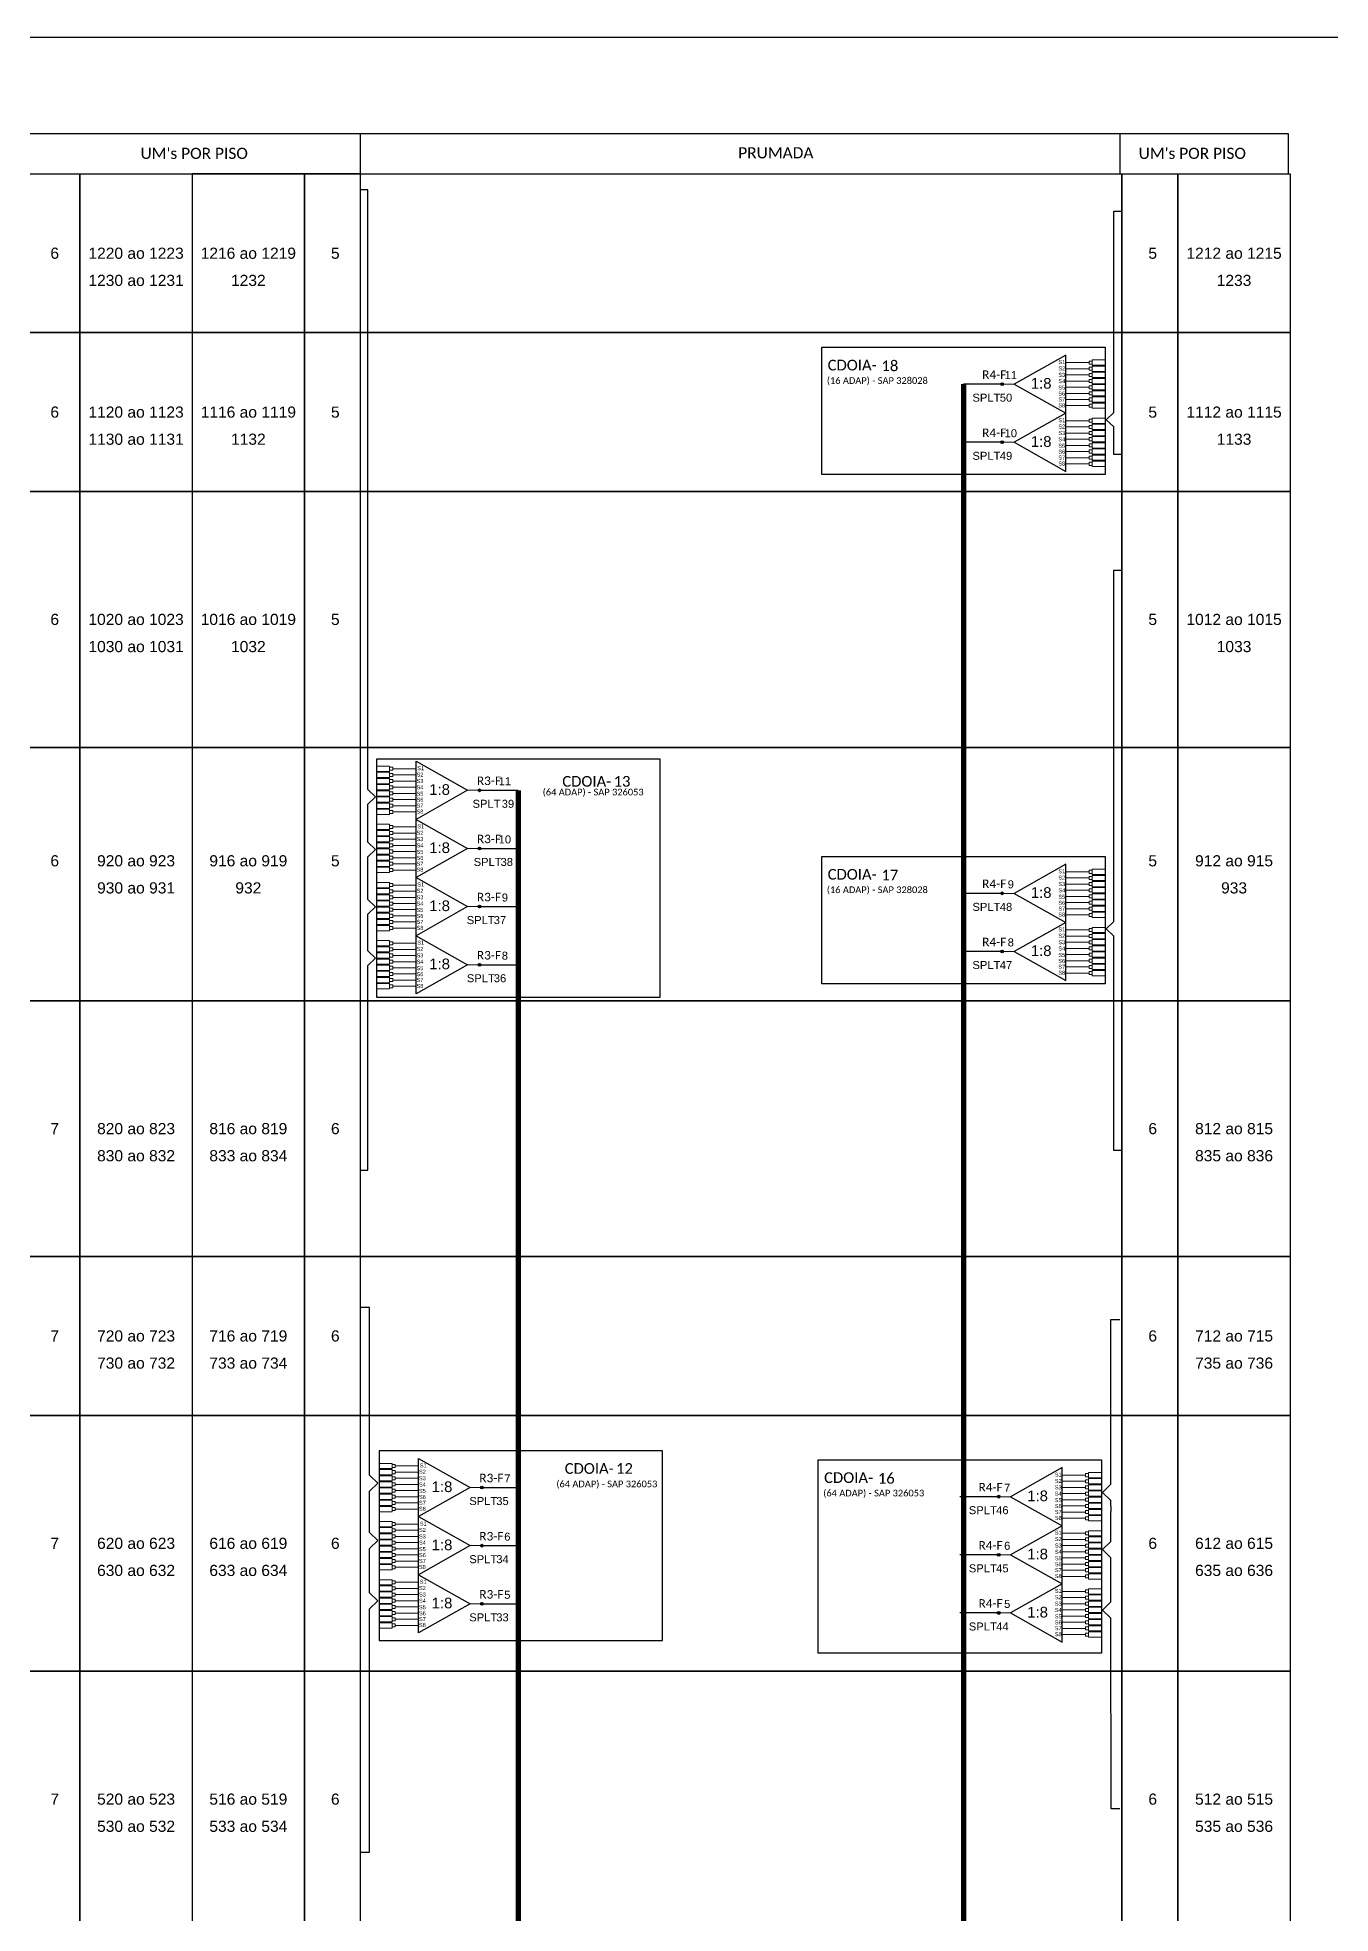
# Model space of a CAD drawing. Extents: x -89 to 2605, y 705 to 1299.
# Drawn here: x 1156 to 1369.3, y 989.6 to 1299 of the extents above; entities that cross this region are included whole.
import ezdxf
from ezdxf.enums import TextEntityAlignment as Align

# ---------------------------------------------------------------- set-up
doc = ezdxf.new("R2010")
doc.units = 0
doc.styles.add('ARIAL', font='arial.ttf')
doc.styles.add('WMF-Calibri0', font='calibri.ttf')

# ---------------------------------------------------------------- blocks, each defined once
blk = doc.blocks.new('SPLT_1-8_SC-APC')
at = {"color": 1}
blk.add_lwpolyline([(-7.37, -2.1), (-17.04, -7.55), (-7.37, -13), (-7.37, -2.1)], dxfattribs=at)
at = {"color": 3, "lineweight": 0}
for points in [[(-2.99, -3.51), (-7.37, -3.51)], [(-2.41, -3.02), (-2.41, -4)], [(-2.41, -3.02), (0, -3.02)], [(-7.37, -4.66), (-2.99, -4.66)], [(-7.37, -5.82), (-2.99, -5.82)], [(-7.37, -6.97), (-2.99, -6.97)], [(-2.41, -4), (0, -4)], [(-2.41, -4.17), (-2.41, -5.16)], [(-2.41, -4.17), (0, -4.17)], [(-2.41, -5.16), (0, -5.16)], [(-2.41, -5.32), (-2.41, -6.31)], [(-2.41, -5.32), (0, -5.32)], [(-2.41, -6.31), (0, -6.31)], [(-2.41, -6.48), (-2.41, -7.46)], [(-2.41, -6.48), (0, -6.48)], [(-7.37, -8.12), (-2.99, -8.12)], [(-7.37, -9.28), (-2.99, -9.28)], [(-7.37, -10.43), (-2.99, -10.43)], [(-2.41, -7.46), (0, -7.46)], [(-2.41, -7.63), (-2.41, -8.62)], [(-2.41, -7.63), (0, -7.63)], [(-2.41, -8.62), (0, -8.62)], [(-2.41, -8.78), (-2.41, -9.77)], [(-2.41, -8.78), (0, -8.78)], [(-2.41, -9.77), (0, -9.77)], [(-2.41, -9.94), (-2.41, -10.92)], [(-2.41, -9.94), (0, -9.94)], [(-7.37, -11.58), (-2.99, -11.58)], [(-2.41, -10.92), (0, -10.92)], [(-2.41, -11.09), (-2.41, -12.08)], [(-2.41, -11.09), (0, -11.09)], [(-2.41, -12.08), (0, -12.08)]]:
    blk.add_lwpolyline(points, dxfattribs=at)
for points in [[(-2.99, -3.22), (-2.41, -3.22), (-2.41, -3.8), (-2.99, -3.8)], [(-2.99, -4.38), (-2.41, -4.38), (-2.41, -4.95), (-2.99, -4.95)], [(-2.99, -5.53), (-2.41, -5.53), (-2.41, -6.1), (-2.99, -6.1)], [(-2.99, -6.68), (-2.41, -6.68), (-2.41, -7.26), (-2.99, -7.26)], [(-2.99, -7.84), (-2.41, -7.84), (-2.41, -8.41), (-2.99, -8.41)], [(-2.99, -8.99), (-2.41, -8.99), (-2.41, -9.56), (-2.99, -9.56)], [(-2.99, -10.14), (-2.41, -10.14), (-2.41, -10.72), (-2.99, -10.72)], [(-2.99, -11.3), (-2.41, -11.3), (-2.41, -11.87), (-2.99, -11.87)]]:
    blk.add_lwpolyline(points, close=True, dxfattribs=at)
at = {"color": 1, "lineweight": 0}
blk.add_lwpolyline([(-17.04, -7.55), (-19.26, -7.55)], dxfattribs=at)
at = {"color": 1, "style": 'ARIAL'}
for s, height, p in [('S1', 0.75, (-8.74, -3.78)), ('1:8', 2, (-13.91, -8.4)), ('S2', 0.75, (-8.74, -4.97)), ('S3', 0.75, (-8.74, -6.18)), ('S4', 0.75, (-8.74, -7.36)), ('S5', 0.75, (-8.74, -8.57)), ('S6', 0.75, (-8.74, -9.69)), ('S7', 0.75, (-8.74, -10.78)), ('S8', 0.75, (-8.74, -11.9))]:
    blk.add_text(s, height=height, dxfattribs=at).set_placement(p)

msp = doc.modelspace()

# ---------------------------------------------------------------- hatches: boundary and pattern name
h = msp.add_hatch(color=3)
h.dxf.hatch_style = 1
edge = h.paths.add_edge_path()
edge.add_arc((1315.15, 1241.86), 0.226, 0, 360)
h = msp.add_hatch(color=3)
h.dxf.hatch_style = 1
edge = h.paths.add_edge_path()
edge.add_arc((1315.15, 1232.27), 0.226, 0, 360)
h = msp.add_hatch(color=3)
h.dxf.hatch_style = 1
edge = h.paths.add_edge_path()
edge.add_arc((1228.91, 1174.87), 0.226, 0, 360)
h = msp.add_hatch(color=3)
h.dxf.hatch_style = 1
edge = h.paths.add_edge_path()
edge.add_arc((1228.91, 1165.28), 0.226, 0, 360)
h = msp.add_hatch(color=3)
h.dxf.hatch_style = 1
edge = h.paths.add_edge_path()
edge.add_arc((1315.15, 1157.88), 0.226, 0, 360)
h = msp.add_hatch(color=3)
h.dxf.hatch_style = 1
edge = h.paths.add_edge_path()
edge.add_arc((1228.91, 1155.69), 0.226, 0, 360)
h = msp.add_hatch(color=3)
h.dxf.hatch_style = 1
edge = h.paths.add_edge_path()
edge.add_arc((1315.15, 1148.29), 0.226, 0, 360)
h = msp.add_hatch(color=3)
h.dxf.hatch_style = 1
edge = h.paths.add_edge_path()
edge.add_arc((1228.91, 1146.11), 0.226, 0, 360)
h = msp.add_hatch(color=3)
h.dxf.hatch_style = 1
edge = h.paths.add_edge_path()
edge.add_arc((1229.31, 1059.89), 0.226, 0, 360)
h = msp.add_hatch(color=3)
h.dxf.hatch_style = 1
edge = h.paths.add_edge_path()
edge.add_arc((1314.56, 1058.38), 0.226, 0, 360)
h = msp.add_hatch(color=3)
h.dxf.hatch_style = 1
edge = h.paths.add_edge_path()
edge.add_arc((1229.31, 1050.3), 0.226, 0, 360)
h = msp.add_hatch(color=3)
h.dxf.hatch_style = 1
edge = h.paths.add_edge_path()
edge.add_arc((1314.56, 1048.79), 0.226, 0, 360)
h = msp.add_hatch(color=3)
h.dxf.hatch_style = 1
edge = h.paths.add_edge_path()
edge.add_arc((1229.31, 1040.71), 0.226, 0, 360)
h = msp.add_hatch(color=3)
h.dxf.hatch_style = 1
edge = h.paths.add_edge_path()
edge.add_arc((1229.31, 1040.71), 0.226, 0, 360)
h = msp.add_hatch(color=3)
h.dxf.hatch_style = 1
edge = h.paths.add_edge_path()
edge.add_arc((1314.56, 1039.2), 0.226, 0, 360)

# ---------------------------------------------------------------- linework, layer by layer
for points in [[(1655.48, 1299.02), (816.91, 1299.02), (816.91, 705.02), (1655.48, 705.02), (1655.48, 1299.02)], [(1000.27, 1276.54), (1209.28, 1276.54), (1209.28, 1283.12), (1000.27, 1283.12), (1000.27, 1283.12), (1000.27, 1279.83)], [(1209.28, 1276.54), (1362.38, 1276.54), (1362.38, 1283.12), (1209.28, 1283.12)], [(1209.28, 1276.54), (1209.28, 1283.12)], [(1334.59, 1276.54), (1334.59, 1283.12)]]:
    msp.add_lwpolyline(points)
for points in [[(1153.73, 1276.54), (1162.99, 1276.54), (1162.99, 1250.35), (1153.73, 1250.35)], [(1162.99, 1276.54), (1181.51, 1276.54), (1181.51, 1250.35), (1162.99, 1250.35)], [(1200.02, 1276.54), (1181.51, 1276.54), (1181.51, 1250.35), (1200.02, 1250.35)], [(1209.28, 1276.54), (1200.02, 1276.54), (1200.02, 1250.35), (1209.28, 1250.35)], [(1209.28, 1276.54), (1334.87, 1276.54), (1334.87, 1250.35), (1209.28, 1250.35)], [(1334.87, 1276.54), (1344.13, 1276.54), (1344.13, 1250.35), (1334.87, 1250.35)], [(1344.13, 1276.54), (1362.65, 1276.54), (1362.65, 1250.35), (1344.13, 1250.35)], [(1153.73, 1250.35), (1162.99, 1250.35), (1162.99, 1224.15), (1153.73, 1224.15)], [(1162.99, 1250.35), (1181.51, 1250.35), (1181.51, 1224.15), (1162.99, 1224.15)], [(1200.02, 1250.35), (1181.51, 1250.35), (1181.51, 1224.15), (1200.02, 1224.15)], [(1209.28, 1250.35), (1200.02, 1250.35), (1200.02, 1224.15), (1209.28, 1224.15)], [(1209.28, 1250.35), (1334.87, 1250.35), (1334.87, 1224.15), (1209.28, 1224.15)], [(1334.87, 1250.35), (1344.13, 1250.35), (1344.13, 1224.15), (1334.87, 1224.15)], [(1344.13, 1250.35), (1362.65, 1250.35), (1362.65, 1224.15), (1344.13, 1224.15)], [(1153.73, 1224.15), (1162.99, 1224.15), (1162.99, 1181.96), (1153.73, 1181.96)], [(1162.99, 1224.15), (1181.51, 1224.15), (1181.51, 1181.96), (1162.99, 1181.96)], [(1200.02, 1224.15), (1181.51, 1224.15), (1181.51, 1181.96), (1200.02, 1181.96)], [(1209.28, 1224.15), (1200.02, 1224.15), (1200.02, 1181.96), (1209.28, 1181.96)], [(1209.28, 1224.15), (1334.87, 1224.15), (1334.87, 1181.96), (1209.28, 1181.96)], [(1334.87, 1224.15), (1344.13, 1224.15), (1344.13, 1181.96), (1334.87, 1181.96)], [(1344.13, 1224.15), (1362.65, 1224.15), (1362.65, 1181.96), (1344.13, 1181.96)], [(1153.73, 1181.96), (1162.99, 1181.96), (1162.99, 1140.18), (1153.73, 1140.18)], [(1162.99, 1181.96), (1181.51, 1181.96), (1181.51, 1140.18), (1162.99, 1140.18)], [(1200.02, 1181.96), (1181.51, 1181.96), (1181.51, 1140.18), (1200.02, 1140.18)], [(1209.28, 1181.96), (1200.02, 1181.96), (1200.02, 1140.18), (1209.28, 1140.18)], [(1209.28, 1181.96), (1334.87, 1181.96), (1334.87, 1140.18), (1209.28, 1140.18)], [(1334.87, 1181.96), (1344.13, 1181.96), (1344.13, 1140.18), (1334.87, 1140.18)], [(1344.13, 1181.96), (1362.65, 1181.96), (1362.65, 1140.18), (1344.13, 1140.18)], [(1153.73, 1140.18), (1162.99, 1140.18), (1162.99, 1097.98), (1153.73, 1097.98)], [(1162.99, 1140.18), (1181.51, 1140.18), (1181.51, 1097.98), (1162.99, 1097.98)], [(1200.02, 1140.18), (1181.51, 1140.18), (1181.51, 1097.98), (1200.02, 1097.98)], [(1209.28, 1140.18), (1200.02, 1140.18), (1200.02, 1097.98), (1209.28, 1097.98)], [(1209.28, 1140.18), (1334.87, 1140.18), (1334.87, 1097.98), (1209.28, 1097.98)], [(1334.87, 1140.18), (1344.13, 1140.18), (1344.13, 1097.98), (1334.87, 1097.98)], [(1344.13, 1140.18), (1362.65, 1140.18), (1362.65, 1097.98), (1344.13, 1097.98)], [(1153.73, 1097.98), (1162.99, 1097.98), (1162.99, 1071.79), (1153.73, 1071.79)], [(1162.99, 1097.98), (1181.51, 1097.98), (1181.51, 1071.79), (1162.99, 1071.79)], [(1200.02, 1097.98), (1181.51, 1097.98), (1181.51, 1071.79), (1200.02, 1071.79)], [(1209.28, 1097.98), (1200.02, 1097.98), (1200.02, 1071.79), (1209.28, 1071.79)], [(1209.28, 1097.98), (1334.87, 1097.98), (1334.87, 1071.79), (1209.28, 1071.79)], [(1334.87, 1097.98), (1344.13, 1097.98), (1344.13, 1071.79), (1334.87, 1071.79)], [(1344.13, 1097.98), (1362.65, 1097.98), (1362.65, 1071.79), (1344.13, 1071.79)], [(1153.73, 1071.79), (1162.99, 1071.79), (1162.99, 1029.59), (1153.73, 1029.59)], [(1162.99, 1071.79), (1181.51, 1071.79), (1181.51, 1029.59), (1162.99, 1029.59)], [(1200.02, 1071.79), (1181.51, 1071.79), (1181.51, 1029.59), (1200.02, 1029.59)], [(1209.28, 1071.79), (1200.02, 1071.79), (1200.02, 1029.59), (1209.28, 1029.59)], [(1209.28, 1071.79), (1334.87, 1071.79), (1334.87, 1029.59), (1209.28, 1029.59)], [(1334.87, 1071.79), (1344.13, 1071.79), (1344.13, 1029.59), (1334.87, 1029.59)], [(1344.13, 1071.79), (1362.65, 1071.79), (1362.65, 1029.59), (1344.13, 1029.59)], [(1153.73, 1029.59), (1162.99, 1029.59), (1162.99, 987.4), (1153.73, 987.4)], [(1162.99, 1029.59), (1181.51, 1029.59), (1181.51, 987.4), (1162.99, 987.4)], [(1200.02, 1029.59), (1181.51, 1029.59), (1181.51, 987.4), (1200.02, 987.4)], [(1209.28, 1029.59), (1200.02, 1029.59), (1200.02, 987.4), (1209.28, 987.4)], [(1209.28, 1029.59), (1334.87, 1029.59), (1334.87, 987.4), (1209.28, 987.4)], [(1334.87, 1029.59), (1344.13, 1029.59), (1344.13, 987.4), (1334.87, 987.4)], [(1344.13, 1029.59), (1362.65, 1029.59), (1362.65, 987.4), (1344.13, 987.4)]]:
    msp.add_lwpolyline(points, close=True)
at = {"color": 3}
for points in [[(1210.5, 1175), (1210.5, 1273.88), (1209.17, 1273.88)], [(1334.89, 1230.26), (1333.57, 1230.26), (1333.57, 1234.79), (1332.31, 1235.99), (1333.57, 1237.2), (1333.57, 1270.41), (1334.89, 1270.41)], [(1334.89, 1115.48), (1333.57, 1115.48), (1333.57, 1150.81), (1332.31, 1152.01), (1333.57, 1153.22), (1333.57, 1211.16), (1334.89, 1211.16)], [(1210.5, 1172.59), (1211.75, 1173.79), (1210.5, 1175)], [(1210.5, 1166.32), (1210.5, 1172.59)], [(1210.5, 1163.91), (1211.75, 1165.12), (1210.5, 1166.32)], [(1210.5, 1156.84), (1210.5, 1163.91)], [(1209.17, 1112.2), (1210.49, 1112.2), (1210.5, 1145.97), (1211.75, 1147.17), (1210.5, 1148.38), (1210.5, 1154.42)], [(1210.5, 1154.42), (1211.75, 1155.63), (1210.5, 1156.84)], [(1210.78, 1057.45), (1210.78, 1059.27), (1212.16, 1060.6), (1210.78, 1061.92), (1210.78, 1089.57), (1209.32, 1089.57)], [(1333.1, 1055.94), (1333.09, 1057.76), (1331.71, 1059.09), (1333.09, 1060.42), (1333.09, 1087.58), (1334.55, 1087.58)], [(1210.78, 1044.85), (1210.78, 1049.83), (1212.16, 1051.16), (1210.78, 1052.48), (1210.78, 1057.45), (1210.78, 1057.45)], [(1333.09, 1043.34), (1333.09, 1048.32), (1331.71, 1049.65), (1333.09, 1050.98), (1333.09, 1055.94), (1333.1, 1055.94)], [(1209.32, 999.74), (1210.78, 999.74), (1210.78, 1039.86), (1212.16, 1041.19), (1210.78, 1042.52), (1210.78, 1044.85)], [(1334.55, 1006.92), (1333.1, 1006.92), (1333.09, 1038.36), (1331.71, 1039.68), (1333.09, 1041.01), (1333.09, 1043.34)]]:
    msp.add_lwpolyline(points, dxfattribs=at)
at = {"color": 1}
for points in [[(1285.38, 1247.94), (1332.13, 1247.94), (1332.13, 1226.94), (1285.38, 1226.94)], [(1258.69, 1180.01), (1211.93, 1180.01), (1211.93, 1140.78), (1258.69, 1140.78)], [(1285.38, 1163.96), (1332.13, 1163.96), (1332.13, 1142.96), (1285.38, 1142.96)], [(1259.09, 1065.96), (1212.33, 1065.96), (1212.33, 1034.66), (1259.09, 1034.66)], [(1284.78, 1064.46), (1331.54, 1064.46), (1331.54, 1032.56), (1284.78, 1032.56)]]:
    msp.add_lwpolyline(points, close=True, dxfattribs=at)
msp.add_lwpolyline([(1158.94, 836.32, 0.88, 0.88, 0), (1158.94, 849.86, 0.88, 0.88, 0), (1308.77, 849.86, 0.88, 0.88, 0), (1308.77, 1241.86, 0, 0, 0)], format="xyseb", dxfattribs=at)
for points in [[(1315.15, 1241.86), (1308.77, 1241.86)], [(1315.15, 1232.27), (1308.77, 1232.27)], [(1218.44, 1179.67), (1226.95, 1174.87), (1218.44, 1170.08), (1218.44, 1179.67)], [(1218.44, 1170.08), (1226.95, 1165.28), (1218.44, 1160.49), (1218.44, 1170.08)], [(1218.44, 1160.49), (1226.95, 1155.69), (1218.44, 1150.9), (1218.44, 1160.49)], [(1315.15, 1157.88), (1308.77, 1157.88)], [(1218.44, 1150.9), (1226.95, 1146.11), (1218.44, 1141.31), (1218.44, 1150.9)], [(1315.15, 1148.29), (1308.77, 1148.29)], [(1218.85, 1064.68), (1227.35, 1059.89), (1218.85, 1055.09), (1218.85, 1064.68)], [(1314.56, 1058.38), (1308.17, 1058.38)], [(1218.85, 1055.09), (1227.35, 1050.3), (1218.85, 1045.5), (1218.85, 1055.09)], [(1314.56, 1048.79), (1308.17, 1048.79)], [(1218.85, 1045.5), (1227.35, 1040.71), (1218.85, 1035.91), (1218.85, 1045.5)], [(1314.56, 1039.2), (1308.17, 1039.2)]]:
    msp.add_lwpolyline(points, dxfattribs=at)
at = {"color": 3, "lineweight": 0}
for points in [[(1214.08, 1178.86), (1211.96, 1178.86)], [(1214.08, 1178.86), (1214.08, 1177.99)], [(1214.08, 1177.99), (1211.96, 1177.99)], [(1214.08, 1177.84), (1211.96, 1177.84)], [(1214.08, 1176.98), (1211.96, 1176.98)], [(1214.08, 1176.83), (1211.96, 1176.83)], [(1214.08, 1175.96), (1211.96, 1175.96)], [(1214.08, 1175.81), (1211.96, 1175.81)], [(1214.08, 1177.84), (1214.08, 1176.98)], [(1214.08, 1176.83), (1214.08, 1175.96)], [(1214.08, 1175.81), (1214.08, 1174.95)], [(1214.59, 1178.42), (1218.44, 1178.42)], [(1218.44, 1177.41), (1214.59, 1177.41)], [(1218.44, 1176.4), (1214.59, 1176.4)], [(1214.08, 1174.95), (1211.96, 1174.95)], [(1214.08, 1174.8), (1211.96, 1174.8)], [(1214.08, 1173.93), (1211.96, 1173.93)], [(1214.08, 1173.79), (1211.96, 1173.79)], [(1214.08, 1172.92), (1211.96, 1172.92)], [(1214.08, 1172.77), (1211.96, 1172.77)], [(1214.08, 1174.8), (1214.08, 1173.93)], [(1214.08, 1173.79), (1214.08, 1172.92)], [(1214.08, 1172.77), (1214.08, 1171.9)], [(1218.44, 1175.38), (1214.59, 1175.38)], [(1218.44, 1174.37), (1214.59, 1174.37)], [(1218.44, 1173.35), (1214.59, 1173.35)], [(1214.08, 1171.9), (1211.96, 1171.9)], [(1214.08, 1171.76), (1211.96, 1171.76)], [(1214.08, 1170.89), (1211.96, 1170.89)], [(1214.08, 1171.76), (1214.08, 1170.89)], [(1218.44, 1172.34), (1214.59, 1172.34)], [(1218.44, 1171.32), (1214.59, 1171.32)], [(1214.08, 1169.27), (1211.96, 1169.27)], [(1214.08, 1168.4), (1211.96, 1168.4)], [(1214.08, 1168.25), (1211.96, 1168.25)], [(1214.08, 1167.39), (1211.96, 1167.39)], [(1214.08, 1167.24), (1211.96, 1167.24)], [(1214.08, 1169.27), (1214.08, 1168.4)], [(1214.08, 1168.25), (1214.08, 1167.39)], [(1214.08, 1167.24), (1214.08, 1166.37)], [(1214.59, 1168.84), (1218.44, 1168.84)], [(1218.44, 1167.82), (1214.59, 1167.82)], [(1218.44, 1166.81), (1214.59, 1166.81)], [(1214.08, 1166.37), (1211.96, 1166.37)], [(1214.08, 1166.23), (1211.96, 1166.23)], [(1214.08, 1165.36), (1211.96, 1165.36)], [(1214.08, 1165.21), (1211.96, 1165.21)], [(1214.08, 1164.34), (1211.96, 1164.34)], [(1214.08, 1164.2), (1211.96, 1164.2)], [(1214.08, 1163.33), (1211.96, 1163.33)], [(1214.08, 1166.23), (1214.08, 1165.36)], [(1214.08, 1165.21), (1214.08, 1164.34)], [(1214.08, 1164.2), (1214.08, 1163.33)], [(1218.44, 1165.79), (1214.59, 1165.79)], [(1218.44, 1164.78), (1214.59, 1164.78)], [(1218.44, 1163.76), (1214.59, 1163.76)], [(1214.08, 1163.18), (1211.96, 1163.18)], [(1214.08, 1162.31), (1211.96, 1162.31)], [(1214.08, 1162.17), (1211.96, 1162.17)], [(1214.08, 1161.3), (1211.96, 1161.3)], [(1214.08, 1163.18), (1214.08, 1162.31)], [(1214.08, 1162.17), (1214.08, 1161.3)], [(1218.44, 1162.75), (1214.59, 1162.75)], [(1218.44, 1161.73), (1214.59, 1161.73)], [(1214.08, 1159.68), (1211.96, 1159.68)], [(1214.08, 1158.81), (1211.96, 1158.81)], [(1214.08, 1158.67), (1211.96, 1158.67)], [(1214.08, 1157.8), (1211.96, 1157.8)], [(1214.08, 1157.65), (1211.96, 1157.65)], [(1214.08, 1159.68), (1214.08, 1158.81)], [(1214.08, 1158.67), (1214.08, 1157.8)], [(1214.08, 1157.65), (1214.08, 1156.78)], [(1214.59, 1159.25), (1218.44, 1159.25)], [(1218.44, 1158.23), (1214.59, 1158.23)], [(1218.44, 1157.22), (1214.59, 1157.22)], [(1214.08, 1156.78), (1211.96, 1156.78)], [(1214.08, 1156.64), (1211.96, 1156.64)], [(1214.08, 1155.77), (1211.96, 1155.77)], [(1214.08, 1155.62), (1211.96, 1155.62)], [(1214.08, 1154.75), (1211.96, 1154.75)], [(1214.08, 1154.61), (1211.96, 1154.61)], [(1214.08, 1156.64), (1214.08, 1155.77)], [(1214.08, 1155.62), (1214.08, 1154.75)], [(1214.08, 1154.61), (1214.08, 1153.74)], [(1218.44, 1156.2), (1214.59, 1156.2)], [(1218.44, 1155.19), (1214.59, 1155.19)], [(1218.44, 1154.17), (1214.59, 1154.17)], [(1214.08, 1153.74), (1211.96, 1153.74)], [(1214.08, 1153.59), (1211.96, 1153.59)], [(1214.08, 1152.72), (1211.96, 1152.72)], [(1214.08, 1152.58), (1211.96, 1152.58)], [(1214.08, 1151.71), (1211.96, 1151.71)], [(1214.08, 1153.59), (1214.08, 1152.72)], [(1214.08, 1152.58), (1214.08, 1151.71)], [(1218.44, 1153.16), (1214.59, 1153.16)], [(1218.44, 1152.14), (1214.59, 1152.14)], [(1214.08, 1150.09), (1211.96, 1150.09)], [(1214.08, 1149.22), (1211.96, 1149.22)], [(1214.08, 1149.08), (1211.96, 1149.08)], [(1214.08, 1148.21), (1211.96, 1148.21)], [(1214.08, 1148.06), (1211.96, 1148.06)], [(1214.08, 1150.09), (1214.08, 1149.22)], [(1214.08, 1149.08), (1214.08, 1148.21)], [(1214.08, 1148.06), (1214.08, 1147.19)], [(1214.59, 1149.66), (1218.44, 1149.66)], [(1218.44, 1148.64), (1214.59, 1148.64)], [(1214.08, 1147.19), (1211.96, 1147.19)], [(1214.08, 1147.05), (1211.96, 1147.05)], [(1214.08, 1146.18), (1211.96, 1146.18)], [(1214.08, 1146.03), (1211.96, 1146.03)], [(1214.08, 1145.16), (1211.96, 1145.16)], [(1214.08, 1145.02), (1211.96, 1145.02)], [(1214.08, 1147.05), (1214.08, 1146.18)], [(1214.08, 1146.03), (1214.08, 1145.16)], [(1214.08, 1145.02), (1214.08, 1144.15)], [(1218.44, 1147.63), (1214.59, 1147.63)], [(1218.44, 1146.61), (1214.59, 1146.61)], [(1218.44, 1145.6), (1214.59, 1145.6)], [(1214.08, 1144.15), (1211.96, 1144.15)], [(1214.08, 1144), (1211.96, 1144)], [(1214.08, 1143.13), (1211.96, 1143.13)], [(1214.08, 1142.99), (1211.96, 1142.99)], [(1214.08, 1142.12), (1211.96, 1142.12)], [(1214.08, 1144), (1214.08, 1143.13)], [(1214.08, 1142.99), (1214.08, 1142.12)], [(1218.44, 1144.58), (1214.59, 1144.58)], [(1218.44, 1143.57), (1214.59, 1143.57)], [(1218.44, 1142.55), (1214.59, 1142.55)], [(1214.48, 1063.87), (1212.36, 1063.87)], [(1214.48, 1063), (1212.36, 1063)], [(1214.48, 1062.86), (1212.36, 1062.86)], [(1214.48, 1061.99), (1212.36, 1061.99)], [(1214.48, 1061.84), (1212.36, 1061.84)], [(1214.48, 1063.87), (1214.48, 1063)], [(1214.48, 1062.86), (1214.48, 1061.99)], [(1214.48, 1061.84), (1214.48, 1060.97)], [(1214.99, 1063.44), (1218.85, 1063.44)], [(1218.85, 1062.42), (1214.99, 1062.42)], [(1218.85, 1061.41), (1214.99, 1061.41)], [(1214.48, 1060.97), (1212.36, 1060.97)], [(1214.48, 1060.83), (1212.36, 1060.83)], [(1214.48, 1059.96), (1212.36, 1059.96)], [(1214.48, 1059.81), (1212.36, 1059.81)], [(1214.48, 1058.94), (1212.36, 1058.94)], [(1214.48, 1058.8), (1212.36, 1058.8)], [(1214.48, 1060.83), (1214.48, 1059.96)], [(1214.48, 1059.81), (1214.48, 1058.94)], [(1214.48, 1058.8), (1214.48, 1057.93)], [(1218.85, 1060.39), (1214.99, 1060.39)], [(1218.85, 1059.38), (1214.99, 1059.38)], [(1218.85, 1058.36), (1214.99, 1058.36)], [(1214.48, 1057.93), (1212.36, 1057.93)], [(1214.48, 1057.78), (1212.36, 1057.78)], [(1214.48, 1056.92), (1212.36, 1056.92)], [(1214.48, 1056.77), (1212.36, 1056.77)], [(1214.48, 1055.9), (1212.36, 1055.9)], [(1214.48, 1057.78), (1214.48, 1056.92)], [(1214.48, 1056.77), (1214.48, 1055.9)], [(1218.85, 1057.35), (1214.99, 1057.35)], [(1218.85, 1056.34), (1214.99, 1056.34)], [(1214.48, 1054.28), (1212.36, 1054.28)], [(1214.48, 1053.41), (1212.36, 1053.41)], [(1214.48, 1053.27), (1212.36, 1053.27)], [(1214.48, 1052.4), (1212.36, 1052.4)], [(1214.48, 1052.25), (1212.36, 1052.25)], [(1214.48, 1054.28), (1214.48, 1053.41)], [(1214.48, 1053.27), (1214.48, 1052.4)], [(1214.48, 1052.25), (1214.48, 1051.39)], [(1214.99, 1053.85), (1218.85, 1053.85)], [(1218.85, 1052.83), (1214.99, 1052.83)], [(1214.48, 1051.39), (1212.36, 1051.39)], [(1214.48, 1051.24), (1212.36, 1051.24)], [(1214.48, 1050.37), (1212.36, 1050.37)], [(1214.48, 1050.22), (1212.36, 1050.22)], [(1214.48, 1049.36), (1212.36, 1049.36)], [(1214.48, 1049.21), (1212.36, 1049.21)], [(1214.48, 1051.24), (1214.48, 1050.37)], [(1214.48, 1050.22), (1214.48, 1049.36)], [(1214.48, 1049.21), (1214.48, 1048.34)], [(1218.85, 1051.82), (1214.99, 1051.82)], [(1218.85, 1050.8), (1214.99, 1050.8)], [(1218.85, 1049.79), (1214.99, 1049.79)], [(1214.48, 1048.34), (1212.36, 1048.34)], [(1214.48, 1048.19), (1212.36, 1048.19)], [(1214.48, 1047.33), (1212.36, 1047.33)], [(1214.48, 1047.18), (1212.36, 1047.18)], [(1214.48, 1046.31), (1212.36, 1046.31)], [(1214.48, 1048.19), (1214.48, 1047.33)], [(1214.48, 1047.18), (1214.48, 1046.31)], [(1218.85, 1048.78), (1214.99, 1048.78)], [(1218.85, 1047.76), (1214.99, 1047.76)], [(1218.85, 1046.75), (1214.99, 1046.75)], [(1214.48, 1044.69), (1212.36, 1044.69)], [(1214.48, 1043.83), (1212.36, 1043.83)], [(1214.48, 1043.68), (1212.36, 1043.68)], [(1214.48, 1042.81), (1212.36, 1042.81)], [(1214.48, 1042.66), (1212.36, 1042.66)], [(1214.48, 1044.69), (1214.48, 1043.83)], [(1214.48, 1043.68), (1214.48, 1042.81)], [(1214.48, 1042.66), (1214.48, 1041.8)], [(1214.99, 1044.26), (1218.85, 1044.26)], [(1218.85, 1043.24), (1214.99, 1043.24)], [(1214.48, 1041.8), (1212.36, 1041.8)], [(1214.48, 1041.65), (1212.36, 1041.65)], [(1214.48, 1040.78), (1212.36, 1040.78)], [(1214.48, 1040.63), (1212.36, 1040.63)], [(1214.48, 1039.77), (1212.36, 1039.77)], [(1214.48, 1039.62), (1212.36, 1039.62)], [(1214.48, 1041.65), (1214.48, 1040.78)], [(1214.48, 1040.63), (1214.48, 1039.77)], [(1214.48, 1039.62), (1214.48, 1038.75)], [(1218.85, 1042.23), (1214.99, 1042.23)], [(1218.85, 1041.22), (1214.99, 1041.22)], [(1218.85, 1040.2), (1214.99, 1040.2)], [(1214.48, 1038.75), (1212.36, 1038.75)], [(1214.48, 1038.61), (1212.36, 1038.61)], [(1214.48, 1037.74), (1212.36, 1037.74)], [(1214.48, 1037.59), (1212.36, 1037.59)], [(1214.48, 1036.72), (1212.36, 1036.72)], [(1214.48, 1038.61), (1214.48, 1037.74)], [(1214.48, 1037.59), (1214.48, 1036.72)], [(1218.85, 1039.19), (1214.99, 1039.19)], [(1218.85, 1038.17), (1214.99, 1038.17)], [(1218.85, 1037.16), (1214.99, 1037.16)]]:
    msp.add_lwpolyline(points, dxfattribs=at)
for points in [[(1214.59, 1178.68), (1214.08, 1178.68), (1214.08, 1178.17), (1214.59, 1178.17)], [(1214.59, 1177.66), (1214.08, 1177.66), (1214.08, 1177.16), (1214.59, 1177.16)], [(1214.59, 1176.65), (1214.08, 1176.65), (1214.08, 1176.14), (1214.59, 1176.14)], [(1214.59, 1175.63), (1214.08, 1175.63), (1214.08, 1175.13), (1214.59, 1175.13)], [(1214.59, 1174.62), (1214.08, 1174.62), (1214.08, 1174.11), (1214.59, 1174.11)], [(1214.59, 1173.6), (1214.08, 1173.6), (1214.08, 1173.1), (1214.59, 1173.1)], [(1214.59, 1172.59), (1214.08, 1172.59), (1214.08, 1172.08), (1214.59, 1172.08)], [(1214.59, 1171.57), (1214.08, 1171.57), (1214.08, 1171.07), (1214.59, 1171.07)], [(1214.59, 1169.09), (1214.08, 1169.09), (1214.08, 1168.58), (1214.59, 1168.58)], [(1214.59, 1168.07), (1214.08, 1168.07), (1214.08, 1167.57), (1214.59, 1167.57)], [(1214.59, 1167.06), (1214.08, 1167.06), (1214.08, 1166.55), (1214.59, 1166.55)], [(1214.59, 1166.04), (1214.08, 1166.04), (1214.08, 1165.54), (1214.59, 1165.54)], [(1214.59, 1165.03), (1214.08, 1165.03), (1214.08, 1164.52), (1214.59, 1164.52)], [(1214.59, 1164.01), (1214.08, 1164.01), (1214.08, 1163.51), (1214.59, 1163.51)], [(1214.59, 1163), (1214.08, 1163), (1214.08, 1162.5), (1214.59, 1162.5)], [(1214.59, 1161.98), (1214.08, 1161.98), (1214.08, 1161.48), (1214.59, 1161.48)], [(1214.59, 1159.5), (1214.08, 1159.5), (1214.08, 1158.99), (1214.59, 1158.99)], [(1214.59, 1158.48), (1214.08, 1158.48), (1214.08, 1157.98), (1214.59, 1157.98)], [(1214.59, 1157.47), (1214.08, 1157.47), (1214.08, 1156.96), (1214.59, 1156.96)], [(1214.59, 1156.45), (1214.08, 1156.45), (1214.08, 1155.95), (1214.59, 1155.95)], [(1214.59, 1155.44), (1214.08, 1155.44), (1214.08, 1154.94), (1214.59, 1154.94)], [(1214.59, 1154.42), (1214.08, 1154.42), (1214.08, 1153.92), (1214.59, 1153.92)], [(1214.59, 1153.41), (1214.08, 1153.41), (1214.08, 1152.91), (1214.59, 1152.91)], [(1214.59, 1152.4), (1214.08, 1152.4), (1214.08, 1151.89), (1214.59, 1151.89)], [(1214.59, 1149.91), (1214.08, 1149.91), (1214.08, 1149.4), (1214.59, 1149.4)], [(1214.59, 1148.89), (1214.08, 1148.89), (1214.08, 1148.39), (1214.59, 1148.39)], [(1214.59, 1147.88), (1214.08, 1147.88), (1214.08, 1147.38), (1214.59, 1147.38)], [(1214.59, 1146.87), (1214.08, 1146.87), (1214.08, 1146.36), (1214.59, 1146.36)], [(1214.59, 1145.85), (1214.08, 1145.85), (1214.08, 1145.35), (1214.59, 1145.35)], [(1214.59, 1144.84), (1214.08, 1144.84), (1214.08, 1144.33), (1214.59, 1144.33)], [(1214.59, 1143.82), (1214.08, 1143.82), (1214.08, 1143.32), (1214.59, 1143.32)], [(1214.59, 1142.81), (1214.08, 1142.81), (1214.08, 1142.3), (1214.59, 1142.3)], [(1214.99, 1063.69), (1214.48, 1063.69), (1214.48, 1063.19), (1214.99, 1063.19)], [(1214.99, 1062.68), (1214.48, 1062.68), (1214.48, 1062.17), (1214.99, 1062.17)], [(1214.99, 1061.66), (1214.48, 1061.66), (1214.48, 1061.16), (1214.99, 1061.16)], [(1214.99, 1060.65), (1214.48, 1060.65), (1214.48, 1060.14), (1214.99, 1060.14)], [(1214.99, 1059.63), (1214.48, 1059.63), (1214.48, 1059.13), (1214.99, 1059.13)], [(1214.99, 1058.62), (1214.48, 1058.62), (1214.48, 1058.11), (1214.99, 1058.11)], [(1214.99, 1057.6), (1214.48, 1057.6), (1214.48, 1057.1), (1214.99, 1057.1)], [(1214.99, 1056.59), (1214.48, 1056.59), (1214.48, 1056.08), (1214.99, 1056.08)], [(1214.99, 1054.1), (1214.48, 1054.1), (1214.48, 1053.6), (1214.99, 1053.6)], [(1214.99, 1053.09), (1214.48, 1053.09), (1214.48, 1052.58), (1214.99, 1052.58)], [(1214.99, 1052.07), (1214.48, 1052.07), (1214.48, 1051.57), (1214.99, 1051.57)], [(1214.99, 1051.06), (1214.48, 1051.06), (1214.48, 1050.55), (1214.99, 1050.55)], [(1214.99, 1050.04), (1214.48, 1050.04), (1214.48, 1049.54), (1214.99, 1049.54)], [(1214.99, 1049.03), (1214.48, 1049.03), (1214.48, 1048.52), (1214.99, 1048.52)], [(1214.99, 1048.01), (1214.48, 1048.01), (1214.48, 1047.51), (1214.99, 1047.51)], [(1214.99, 1047), (1214.48, 1047), (1214.48, 1046.49), (1214.99, 1046.49)], [(1214.99, 1044.51), (1214.48, 1044.51), (1214.48, 1044.01), (1214.99, 1044.01)], [(1214.99, 1043.5), (1214.48, 1043.5), (1214.48, 1042.99), (1214.99, 1042.99)], [(1214.99, 1042.48), (1214.48, 1042.48), (1214.48, 1041.98), (1214.99, 1041.98)], [(1214.99, 1041.47), (1214.48, 1041.47), (1214.48, 1040.96), (1214.99, 1040.96)], [(1214.99, 1040.45), (1214.48, 1040.45), (1214.48, 1039.95), (1214.99, 1039.95)], [(1214.99, 1039.44), (1214.48, 1039.44), (1214.48, 1038.93), (1214.99, 1038.93)], [(1214.99, 1038.42), (1214.48, 1038.42), (1214.48, 1037.92), (1214.99, 1037.92)], [(1214.99, 1037.41), (1214.48, 1037.41), (1214.48, 1036.9), (1214.99, 1036.9)]]:
    msp.add_lwpolyline(points, close=True, dxfattribs=at)
at = {"color": 30}
msp.add_lwpolyline([(1146.95, 836.32, 0.88, 0.88, 0), (1146.95, 858.22, 0.88, 0.88, 0), (1235.3, 858.22, 0.88, 0.88, 0), (1235.3, 1174.87, 0, 0, 0)], format="xyseb", dxfattribs=at)
at = {"color": 1, "lineweight": 0}
for points in [[(1226.95, 1174.87), (1228.91, 1174.87)], [(1226.95, 1165.28), (1228.91, 1165.28)], [(1226.95, 1155.69), (1228.91, 1155.69)], [(1226.95, 1146.11), (1228.91, 1146.11)], [(1227.35, 1059.89), (1229.31, 1059.89)], [(1227.35, 1050.3), (1229.31, 1050.3)], [(1227.35, 1040.71), (1229.31, 1040.71)]]:
    msp.add_lwpolyline(points, dxfattribs=at)
at = {"color": 30}
for points in [[(1228.91, 1174.87), (1235.3, 1174.87)], [(1228.91, 1165.28), (1235.3, 1165.28)], [(1228.91, 1155.69), (1235.3, 1155.69)], [(1228.91, 1146.11), (1235.3, 1146.11)], [(1229.31, 1059.89), (1235.7, 1059.89)], [(1229.31, 1050.3), (1235.7, 1050.3)], [(1229.31, 1040.71), (1235.7, 1040.71)]]:
    msp.add_lwpolyline(points, dxfattribs=at)
at = {"color": 3}
for centre in [(1315.15, 1241.86), (1315.15, 1232.27), (1228.91, 1174.87), (1228.91, 1165.28), (1315.15, 1157.88), (1228.91, 1155.69), (1315.15, 1148.29), (1228.91, 1146.11), (1229.31, 1059.89), (1314.56, 1058.38), (1229.31, 1050.3), (1314.56, 1048.79), (1229.31, 1040.71), (1229.31, 1040.71), (1314.56, 1039.2)]:
    msp.add_circle(centre, 0.226, dxfattribs=at)

# ---------------------------------------------------------------- block references
at = {"color": 3, "xscale": 0.8799999999999999, "yscale": 0.8799999999999999, "zscale": 0.8799999999999999}
for p in [(1332.1, 1248.5), (1332.1, 1238.91), (1332.1, 1164.52), (1332.1, 1154.93), (1331.51, 1065.02), (1331.51, 1055.43), (1331.51, 1045.84)]:
    msp.add_blockref('SPLT_1-8_SC-APC', p, dxfattribs=at)

# ---------------------------------------------------------------- texts
at = {"style": 'WMF-Calibri0'}
for s, p in [("UM's POR PISO", (1172.99, 1279)), ('PRUMADA', (1271.59, 1279.09)), ("UM's POR PISO", (1337.65, 1279))]:
    msp.add_text(s, height=1.84, dxfattribs=at).set_placement(p)
at = {"style": 'ARIAL'}
for s, p in [('6', (1158.83, 1263.45)), ('1220 ao 1223', (1172.25, 1263.45)), ('1216 ao 1219', (1190.77, 1263.45)), ('5', (1205.12, 1263.45)), ('5', (1339.97, 1263.45)), ('1212 ao 1215', (1353.39, 1263.45)), ('1230 ao 1231', (1172.25, 1258.97)), ('1232', (1190.77, 1258.97)), ('1233', (1353.39, 1258.97)), ('6', (1158.83, 1237.25)), ('1120 ao 1123', (1172.25, 1237.25)), ('1116 ao 1119', (1190.77, 1237.25)), ('5', (1205.12, 1237.25)), ('5', (1339.97, 1237.25)), ('1112 ao 1115', (1353.39, 1237.25)), ('1130 ao 1131', (1172.25, 1232.78)), ('1132', (1190.77, 1232.78)), ('1133', (1353.39, 1232.78)), ('6', (1158.83, 1203.06)), ('1020 ao 1023', (1172.25, 1203.06)), ('1016 ao 1019', (1190.77, 1203.06)), ('5', (1205.12, 1203.06)), ('5', (1339.97, 1203.06)), ('1012 ao 1015', (1353.39, 1203.06)), ('1030 ao 1031', (1172.25, 1198.58)), ('1032', (1190.77, 1198.58)), ('1033', (1353.39, 1198.58)), ('6', (1158.83, 1163.25)), ('920 ao 923', (1172.25, 1163.25)), ('916 ao 919', (1190.77, 1163.25)), ('5', (1205.12, 1163.25)), ('5', (1339.97, 1163.25)), ('912 ao 915', (1353.39, 1163.25)), ('930 ao 931', (1172.25, 1158.78)), ('932', (1190.77, 1158.78)), ('933', (1353.39, 1158.78)), ('7', (1158.83, 1119.08)), ('820 ao 823', (1172.25, 1119.08)), ('816 ao 819', (1190.77, 1119.08)), ('6', (1205.12, 1119.08)), ('6', (1339.97, 1119.08)), ('812 ao 815', (1353.39, 1119.08)), ('830 ao 832', (1172.25, 1114.61)), ('833 ao 834', (1190.77, 1114.61)), ('835 ao 836', (1353.39, 1114.61)), ('7', (1158.83, 1084.89)), ('720 ao 723', (1172.25, 1084.89)), ('716 ao 719', (1190.77, 1084.89)), ('6', (1205.12, 1084.89)), ('6', (1339.97, 1084.89)), ('712 ao 715', (1353.39, 1084.89)), ('730 ao 732', (1172.25, 1080.41)), ('733 ao 734', (1190.77, 1080.41)), ('735 ao 736', (1353.39, 1080.41)), ('7', (1158.83, 1050.69)), ('620 ao 623', (1172.25, 1050.69)), ('616 ao 619', (1190.77, 1050.69)), ('6', (1205.12, 1050.69)), ('6', (1339.97, 1050.69)), ('612 ao 615', (1353.39, 1050.69)), ('630 ao 632', (1172.25, 1046.22)), ('633 ao 634', (1190.77, 1046.22)), ('635 ao 636', (1353.39, 1046.22)), ('7', (1158.83, 1008.5)), ('520 ao 523', (1172.25, 1008.5)), ('516 ao 519', (1190.77, 1008.5)), ('6', (1205.12, 1008.5)), ('6', (1339.97, 1008.5)), ('512 ao 515', (1353.39, 1008.5)), ('530 ao 532', (1172.25, 1004.02)), ('533 ao 534', (1190.77, 1004.02)), ('535 ao 536', (1353.39, 1004.02))]:
    msp.add_text(s, height=1.84, dxfattribs=at).set_placement(p, align=Align.MIDDLE_CENTER)
at = {"color": 1}
for s, height, style, p in [('CDOIA-', 1.76, 'WMF-Calibri0', (1286.35, 1244.12)), ('R4-F', 1.408, 'WMF-Calibri0', (1311.84, 1242.72)), ('R4-F', 1.408, 'WMF-Calibri0', (1311.84, 1233.13)), ('S1', 0.66, 'ARIAL', (1218.65, 1178.19)), ('S3', 0.66, 'ARIAL', (1218.52, 1176.08)), ('S2', 0.66, 'ARIAL', (1218.53, 1177.14)), ('S4', 0.66, 'ARIAL', (1218.52, 1175.04)), ('1:8', 1.76, 'ARIAL', (1220.62, 1174.12)), ('CDOIA-', 1.76, 'WMF-Calibri0', (1242.57, 1175.47)), ('S5', 0.66, 'ARIAL', (1218.52, 1173.97)), ('S6', 0.66, 'ARIAL', (1218.52, 1172.99)), ('S7', 0.66, 'ARIAL', (1218.52, 1172.02)), ('S8', 0.66, 'ARIAL', (1218.52, 1171.04)), ('S3', 0.66, 'ARIAL', (1218.52, 1166.49)), ('S2', 0.66, 'ARIAL', (1218.53, 1167.55)), ('S1', 0.66, 'ARIAL', (1218.65, 1168.6)), ('S5', 0.66, 'ARIAL', (1218.52, 1164.39)), ('S6', 0.66, 'ARIAL', (1218.52, 1163.4)), ('S4', 0.66, 'ARIAL', (1218.52, 1165.45)), ('1:8', 1.76, 'ARIAL', (1220.62, 1164.53)), ('S7', 0.66, 'ARIAL', (1218.52, 1162.43)), ('S8', 0.66, 'ARIAL', (1218.52, 1161.45)), ('CDOIA-', 1.76, 'WMF-Calibri0', (1286.35, 1160.14)), ('S3', 0.66, 'ARIAL', (1218.52, 1156.9)), ('S2', 0.66, 'ARIAL', (1218.53, 1157.97)), ('S1', 0.66, 'ARIAL', (1218.65, 1159.01)), ('R4-F', 1.408, 'WMF-Calibri0', (1311.84, 1158.75)), ('S5', 0.66, 'ARIAL', (1218.52, 1154.8)), ('S6', 0.66, 'ARIAL', (1218.52, 1153.81)), ('S4', 0.66, 'ARIAL', (1218.52, 1155.86)), ('1:8', 1.76, 'ARIAL', (1220.62, 1154.95)), ('S7', 0.66, 'ARIAL', (1218.52, 1152.85)), ('S8', 0.66, 'ARIAL', (1218.52, 1151.86)), ('S3', 0.66, 'ARIAL', (1218.52, 1147.31)), ('S2', 0.66, 'ARIAL', (1218.53, 1148.38)), ('S1', 0.66, 'ARIAL', (1218.65, 1149.42)), ('R4-F', 1.408, 'WMF-Calibri0', (1311.84, 1149.16)), ('S5', 0.66, 'ARIAL', (1218.52, 1145.21)), ('S6', 0.66, 'ARIAL', (1218.52, 1144.22)), ('S4', 0.66, 'ARIAL', (1218.52, 1146.27)), ('1:8', 1.76, 'ARIAL', (1220.62, 1145.36)), ('S7', 0.66, 'ARIAL', (1218.52, 1143.26)), ('S8', 0.66, 'ARIAL', (1218.52, 1142.27)), ('S3', 0.66, 'ARIAL', (1218.92, 1061.09)), ('S2', 0.66, 'ARIAL', (1218.93, 1062.16)), ('S1', 0.66, 'ARIAL', (1219.05, 1063.2)), ('CDOIA-', 1.76, 'WMF-Calibri0', (1242.97, 1062.15)), ('CDOIA-', 1.76, 'WMF-Calibri0', (1285.76, 1060.64)), ('S5', 0.66, 'ARIAL', (1218.92, 1058.99)), ('S4', 0.66, 'ARIAL', (1218.93, 1060.05)), ('S6', 0.66, 'ARIAL', (1218.92, 1058)), ('1:8', 1.76, 'ARIAL', (1221.02, 1059.14)), ('R4-F', 1.408, 'WMF-Calibri0', (1311.24, 1059.24)), ('S7', 0.66, 'ARIAL', (1218.92, 1057.04)), ('S8', 0.66, 'ARIAL', (1218.92, 1056.05)), ('S3', 0.66, 'ARIAL', (1218.92, 1051.5)), ('S2', 0.66, 'ARIAL', (1218.93, 1052.57)), ('S1', 0.66, 'ARIAL', (1219.05, 1053.61)), ('S5', 0.66, 'ARIAL', (1218.92, 1049.4)), ('S4', 0.66, 'ARIAL', (1218.93, 1050.47)), ('S6', 0.66, 'ARIAL', (1218.92, 1048.41)), ('1:8', 1.76, 'ARIAL', (1221.02, 1049.55)), ('R4-F', 1.408, 'WMF-Calibri0', (1311.24, 1049.65)), ('S7', 0.66, 'ARIAL', (1218.92, 1047.45)), ('S8', 0.66, 'ARIAL', (1218.92, 1046.46)), ('S2', 0.66, 'ARIAL', (1218.93, 1042.98)), ('S1', 0.66, 'ARIAL', (1219.05, 1044.02)), ('S3', 0.66, 'ARIAL', (1218.92, 1041.91)), ('S5', 0.66, 'ARIAL', (1218.92, 1039.81)), ('S4', 0.66, 'ARIAL', (1218.93, 1040.88)), ('1:8', 1.76, 'ARIAL', (1221.02, 1039.96)), ('R4-F', 1.408, 'WMF-Calibri0', (1311.24, 1040.07)), ('S7', 0.66, 'ARIAL', (1218.92, 1037.86)), ('S8', 0.66, 'ARIAL', (1218.92, 1036.88)), ('S6', 0.66, 'ARIAL', (1218.92, 1038.82))]:
    msp.add_text(s, height=height, dxfattribs=dict(at, style=style)).set_placement(p)
at = {"color": 7, "style": 'WMF-Calibri0'}
for s, p in [('18', (1295.22, 1244)), ('13', (1251.03, 1175.47)), ('17', (1295.22, 1160.02)), ('12', (1251.43, 1062.15)), ('16', (1294.63, 1060.52))]:
    msp.add_text(s, height=1.76, dxfattribs=at).set_placement(p)
at = {"color": 1}
for s, height, style, p in [('11', 1.32, 'ARIAL', (1316.56, 1242.69)), ('(16 ADAP) - SAP 328028', 1.1, 'WMF-Calibri0', (1294.54, 1241.9)), ('10', 1.32, 'ARIAL', (1316.56, 1233.1)), ('(64 ADAP) - SAP 326053', 1.1, 'WMF-Calibri0', (1247.66, 1174.03)), ('(16 ADAP) - SAP 328028', 1.1, 'WMF-Calibri0', (1294.54, 1157.92)), ('9', 1.32, 'ARIAL', (1316.56, 1158.71)), ('8', 1.32, 'ARIAL', (1316.56, 1149.13)), ('(64 ADAP) - SAP 326053', 1.1, 'WMF-Calibri0', (1249.92, 1059.93)), ('(64 ADAP) - SAP 326053', 1.1, 'WMF-Calibri0', (1293.95, 1058.42)), ('7', 1.32, 'ARIAL', (1315.97, 1059.21)), ('6', 1.32, 'ARIAL', (1315.97, 1049.62)), ('5', 1.32, 'ARIAL', (1315.97, 1040.03))]:
    msp.add_text(s, height=height, dxfattribs=dict(at, style=style)).set_placement(p, align=Align.CENTER)
at = {"color": 7, "style": 'ARIAL'}
for s, p in [('SPLT', (1312.54, 1238.97)), ('50', (1315.77, 1238.97)), ('SPLT', (1312.54, 1229.38)), ('49', (1315.77, 1229.38)), ('SPLT', (1230.07, 1171.99)), ('39', (1233.6, 1171.99)), ('SPLT', (1230.25, 1162.4)), ('38', (1233.41, 1162.4)), ('SPLT', (1229.11, 1152.81)), ('37', (1232.28, 1152.81)), ('SPLT', (1312.54, 1154.99)), ('48', (1315.77, 1154.99)), ('SPLT', (1312.54, 1145.4)), ('47', (1315.77, 1145.4)), ('SPLT', (1229.13, 1143.22)), ('36', (1232.3, 1143.22)), ('SPLT', (1229.53, 1057)), ('35', (1232.7, 1057)), ('SPLT', (1311.94, 1055.49)), ('46', (1315.17, 1055.49)), ('SPLT', (1229.53, 1047.41)), ('34', (1232.7, 1047.41)), ('SPLT', (1311.94, 1045.9)), ('45', (1315.17, 1045.9)), ('SPLT', (1229.53, 1037.82)), ('33', (1232.7, 1037.82)), ('SPLT', (1311.94, 1036.31)), ('44', (1315.17, 1036.31))]:
    msp.add_text(s, height=1.32, dxfattribs=at).set_placement(p, align=Align.CENTER)
at = {"color": 30, "style": 'WMF-Calibri0'}
for p in [(1228.48, 1175.74), (1228.48, 1166.15), (1228.48, 1156.56), (1228.48, 1146.97), (1228.88, 1060.75), (1228.88, 1051.16), (1228.88, 1041.57)]:
    msp.add_text('R3-F', height=1.408, dxfattribs=at).set_placement(p)
at = {"color": 30, "style": 'ARIAL'}
for s, p in [('11', (1233.1, 1175.71)), ('10', (1233.1, 1166.12)), ('9', (1233.1, 1156.53)), ('8', (1233.1, 1146.94)), ('7', (1233.5, 1060.72)), ('6', (1233.5, 1051.13)), ('5', (1233.5, 1041.54))]:
    msp.add_text(s, height=1.32, dxfattribs=at).set_placement(p, align=Align.CENTER)

doc.saveas('drawing.dxf')
